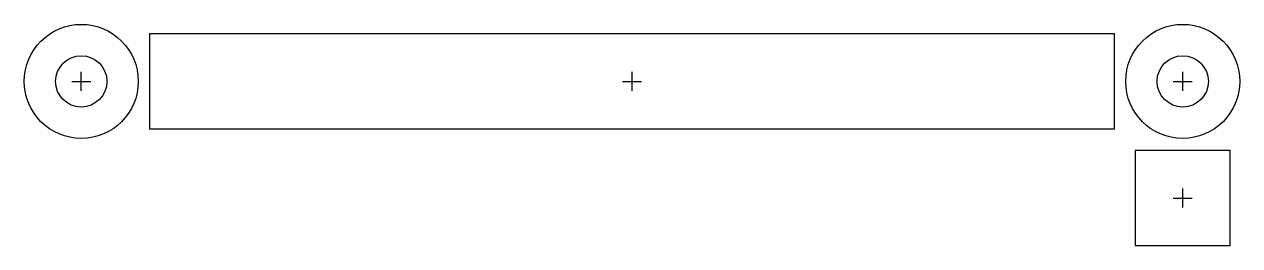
# Model space of a CAD drawing. Extents: x 0.5 to 64.5, y 0.5 to 55.5.
# Drawn here: x 0.5 to 64.5, y 43.9 to 55.5 of the extents above; entities outside this region: 8.
import ezdxf

# ---------------------------------------------------------------- set-up
doc = ezdxf.new("R2010")
doc.units = 0
doc.header["$MEASUREMENT"] = 0
doc.layers.get('0').update_dxf_attribs({"linetype": 'CONTINUOUS'})

msp = doc.modelspace()

# ---------------------------------------------------------------- linework, layer by layer
at = {"linetype": 'Continuous'}
for p, q in [((3, 52.5), (4, 52.5)), ((3.5, 52), (3.5, 53)), ((32, 52.5), (33, 52.5)), ((32.5, 52), (32.5, 53)), ((61, 52.5), (62, 52.5)), ((61.5, 52), (61.5, 53)), ((61.5, 45.86), (61.5, 46.86)), ((61, 46.36), (62, 46.36)), ((3.5, 3), (3.5, 4)), ((61.5, 3), (61.5, 4)), ((3, 3.5), (4, 3.5)), ((61, 3.5), (62, 3.5))]:
    msp.add_line(p, q, dxfattribs=at)
for points in [[(7.1, 50), (57.9, 50), (57.9, 55), (7.1, 55), (7.1, 50)], [(59, 43.86), (64, 43.86), (64, 48.86), (59, 48.86), (59, 43.86)]]:
    msp.add_lwpolyline(points)
for centre, radius in [((3.5, 52.5), 3), ((61.5, 52.5), 3), ((3.5, 52.5), 1.35), ((61.5, 52.5), 1.35), ((3.5, 3.5), 3), ((61.5, 3.5), 3), ((3.5, 3.5), 1.35), ((61.5, 3.5), 1.35)]:
    msp.add_circle(centre, radius, dxfattribs=at)

doc.saveas('drawing.dxf')
